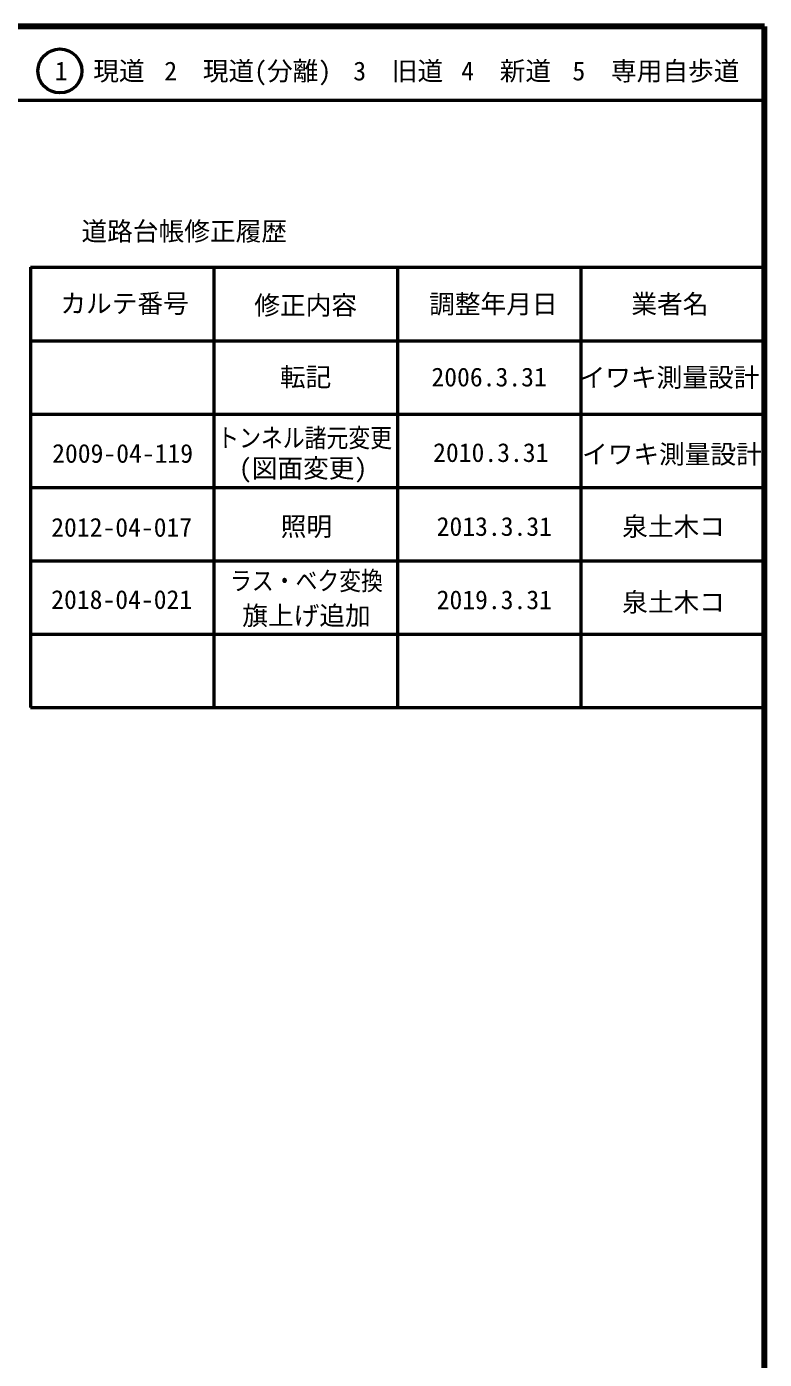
# Model space of a CAD drawing. Units: millimetres on the paper, enlarged 1000 times. Extents: x 40000 to 680000, y 20000 to 380000.
# Drawn here: x 579500 to 680000, y 198357 to 380000 of the extents above; entities that cross this region are included whole.
import ezdxf
from ezdxf.enums import TextEntityAlignment as Align

# ---------------------------------------------------------------- set-up
doc = ezdxf.new("R2010")
doc.units = ezdxf.units.MM
doc.header["$LTSCALE"] = 1000
for name, color, linetype, lineweight in [('M-TTL', 2, 'Continuous', 140), ('M-TTL-FRAM', 2, 'Continuous', 50), ('M-TTL-LINE', 7, 'Continuous', 50)]:
    doc.layers.add(name, color=color, linetype=linetype, lineweight=lineweight)
doc.layers.add('M-TTL-TXT', color=7, linetype='Continuous')
doc.styles.add('ＭＳ ゴシック', font='')
doc.styles.get('ＭＳ ゴシック').set_extended_font_data('MS Gothic')

msp = doc.modelspace()

# ---------------------------------------------------------------- linework, layer by layer
at = {"layer": 'M-TTL'}
for p, q in [((680000, 380000), (40000, 380000)), ((680000, 20000), (680000, 380000))]:
    msp.add_line(p, q, dxfattribs=at)
at = {"layer": 'M-TTL-FRAM'}
for p, q in [((580000, 347197), (580000, 287197)), ((580000, 347197), (680000, 347197)), ((580000, 287197), (680000, 287197))]:
    msp.add_line(p, q, dxfattribs=at)
at = {"layer": 'M-TTL-LINE'}
for p, q in [((40000, 370000), (680000, 370000)), ((605000, 347197), (605000, 287197)), ((630000, 347197), (630000, 287197)), ((655000, 347197), (655000, 287197)), ((580000, 337197), (680000, 337197)), ((580000, 327197), (680000, 327197)), ((580000, 317197), (680000, 317197)), ((580000, 307197), (680000, 307197)), ((580000, 297197), (680000, 297197))]:
    msp.add_line(p, q, dxfattribs=at)
msp.add_circle((584031, 373958), 3000, dxfattribs=at)

# ---------------------------------------------------------------- texts
at = {"layer": 'M-TTL-TXT', "style": 'ＭＳ ゴシック'}
for s, p in [('1\u3000現道', (589448, 373958)), ('2\u3000現道(分離)', (609619, 373958)), ('3\u3000旧道', (630121, 373958)), ('4\u3000新道', (644824, 373958)), ('5\u3000専用自歩道', (665228, 373958)), ('道路台帳修正履歴', (600968, 352113)), ('カルテ番号', (592839, 342277)), ('修正内容', (617509, 342023)), ('調整年月日', (643089, 342197)), ('業者名', (667134, 342197)), ('転記', (617500, 332245)), ('2006.3.31', (642500, 332245)), ('イワキ測量設計', (667077, 332189)), ('イワキ測量設計', (667413, 321727)), ('2009-04-119', (592573, 321839)), ('2010.3.31', (642730, 321950)), ('(図面変更)', (617155, 319820)), ('2012-04-017', (592445, 311758)), ('照明', (617617, 311879)), ('2013.3.31', (643211, 311879)), ('泉土木コ', (667631, 311879)), ('2018-04-021', (592445, 301917)), ('2019.3.31', (643211, 301886)), ('泉土木コ', (667631, 301562)), ('旗上げ追加', (617617, 299729))]:
    msp.add_text(s, height=2566, dxfattribs=at).set_placement(p, align=Align.MIDDLE_CENTER)
at = {"layer": 'M-TTL-TXT', "style": 'ＭＳ ゴシック', "width": 0.85}
for s, p in [('トンネル諸元変更', (617372, 323946)), ('ラス・ベク変換', (617617, 304475))]:
    msp.add_text(s, height=2566, dxfattribs=at).set_placement(p, align=Align.MIDDLE_CENTER)

doc.saveas('drawing.dxf')
